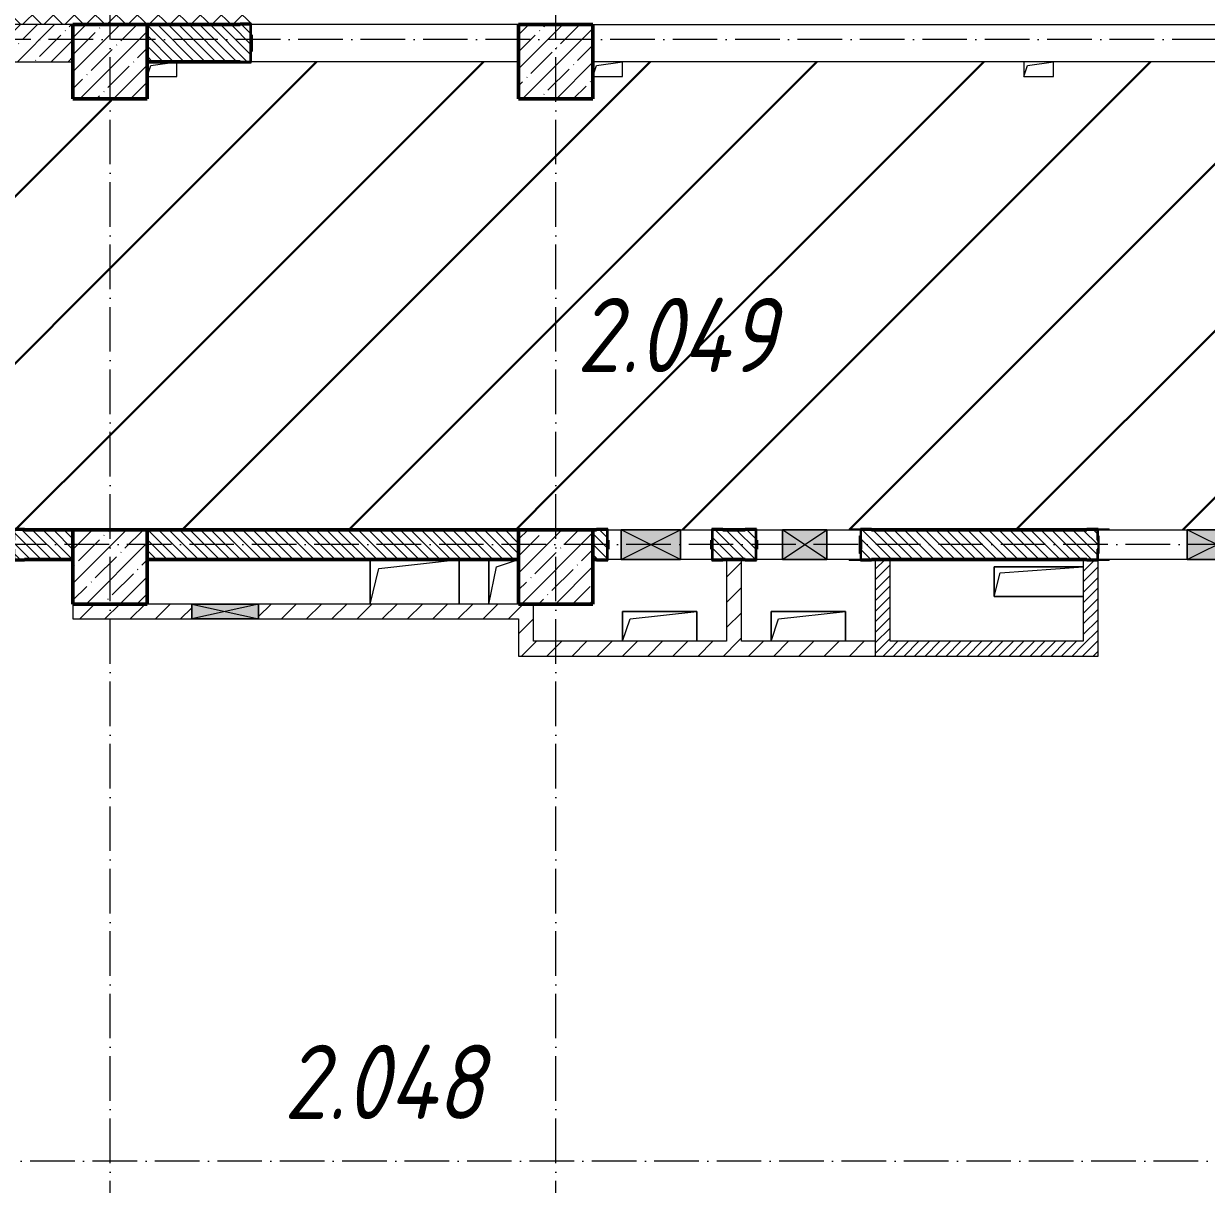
# Model space of a CAD drawing. Header units: millimetres. Extents: x 35697 to 388678, y -91946 to 171347.
# Drawn here: x 68728 to 76688, y 65390 to 73201 of the extents above; entities that cross this region are included whole.
import ezdxf

# ---------------------------------------------------------------- set-up
doc = ezdxf.new("R2010")
doc.units = ezdxf.units.MM
doc.linetypes.add('50_200_ШТРИХ_1Т_ш5_п1_п1_', pattern=[700, 500, -100, 0, -100])
for name, color, linetype, lineweight in [('2.1) ПГП окна 2.8 м', 5, 'Continuous', 30), ('3.1) ЖБ окна 1.2 м', 102, 'Continuous', 30), ('A-DETL-GENF-OTLN', 7, 'Continuous', 9), ('A-FLOR-____-OTLN', 7, 'Continuous', 9), ('A-GENM-____-MCUT', 7, 'Continuous', 25), ('A-GENM-____-OTLN', 7, 'Continuous', 9), ('A-GENM-____-OTLN-1', 7, 'Continuous', 25), ('A-GLAZ-____-OTLN', 7, 'Continuous', 9), ('A-WALL-____-MCUT-1', 7, 'Continuous', 9), ('A-WALL-____-MCUT-2', 7, 'Continuous', 50), ('A-WALL-____-OTLN', 7, 'Continuous', 9), ('A-WALL-____-PATT-1', 7, 'Continuous', 9), ('A-WALL-FNSH-MCUT-1', 7, 'Continuous', 9), ('I-WALL-____-OTLN', 7, 'Continuous', 9), ('S-COLS-____-MCUT', 7, 'Continuous', 50), ('S-COLS-____-OTLN', 7, 'Continuous', 9), ('S-GRID-____-OTLN-1', 7, '50_200_ШТРИХ_1Т_ш5_п1_п1_', 9), ('Марки помещений', 7, 'Continuous', 9)]:
    doc.layers.add(name, color=color, linetype=linetype, lineweight=lineweight)
doc.styles.add('ISOCPEUR_I_3', font='isocpeui.ttf', dxfattribs={"width": 0.85, "height": 2.2})
pattern_1 = [(45, (43259.71, 63713.66), (-114.04925, 114.04925), []), (45, (43373.76, 63713.66), (-114.04925, 114.04925), [201.612, -40.322, 3.353, -36.97])]
pattern_2 = [(135, (43259.71, 63713.66), (-35.35534, -35.35534), [])]
pattern_3 = [(45, (43259.71, 63713.66), (-84.8528, 84.8528), [])]
pattern_4 = [(45, (43259.71, 63713.66), (-35.35534, 35.35534), [])]

# ---------------------------------------------------------------- blocks, each defined once
blk = doc.blocks.new('BSC_Колонна _Прямоугольная - 500х500-V70-АР1_План отверстий 2 этажа в осях 1-64_А-ГГ')
at = {"layer": 'S-COLS-____-OTLN'}
h = blk.add_hatch(dxfattribs=at)
h.set_pattern_fill('FP_99', color=256, style=0, pattern_type=2)
h.set_pattern_definition([(45, (-29050, -5831.04), (-114.04925, 114.04925), []), (45, (-28935.95, -5831.04), (-114.04925, 114.04925), [201.613, -40.323, 3.353, -36.97])])
h.paths.add_polyline_path([(-250, -250), (250, -250), (250, 250), (-250, 250)], flags=0)
at = {"layer": 'S-COLS-____-MCUT'}
for p, q in [((250, 250), (-250, 250)), ((-250, 250), (-250, -250)), ((250, -250), (250, 250)), ((-250, -250), (250, -250))]:
    blk.add_line(p, q, dxfattribs=at)
blk = doc.blocks.new('BSC_Колонна _Прямоугольная - 500х500-V86-АР1_План отверстий 2 этажа в осях 1-64_А-ГГ')
at = {"layer": 'S-COLS-____-OTLN'}
h = blk.add_hatch(dxfattribs=at)
h.set_pattern_fill('FP_115', color=256, style=0, pattern_type=2)
h.set_pattern_definition([(45, (-26050, -5831.04), (-114.0493, 114.0493), []), (45, (-25935.95, -5831.04), (-114.0493, 114.0493), [201.613, -40.323, 3.353, -36.97])])
h.paths.add_polyline_path([(-250, -250), (250, -250), (250, 250), (-250, 250)], flags=0)
at = {"layer": 'S-COLS-____-MCUT'}
for p, q in [((250, 250), (-250, 250)), ((-250, 250), (-250, -250)), ((250, -250), (250, 250)), ((-250, -250), (250, -250))]:
    blk.add_line(p, q, dxfattribs=at)
blk = doc.blocks.new('BSC_Колонна _Прямоугольная - 500х500-V99-АР1_План отверстий 2 этажа в осях 1-64_А-ГГ')
at = {"layer": 'S-COLS-____-OTLN'}
h = blk.add_hatch(dxfattribs=at)
h.set_pattern_fill('FP_128', color=256, style=0, pattern_type=2)
h.set_pattern_definition([(45, (-26050, -9231.04), (-114.04925, 114.04925), []), (45, (-25935.95, -9231.04), (-114.04925, 114.04925), [201.613, -40.323, 3.353, -36.97])])
h.paths.add_polyline_path([(-250, -250), (250, -250), (250, 250), (-250, 250)], flags=0)
at = {"layer": 'S-COLS-____-MCUT'}
for p, q in [((250, 250), (-250, 250)), ((-250, 250), (-250, -250)), ((250, -250), (250, 250)), ((-250, -250), (250, -250))]:
    blk.add_line(p, q, dxfattribs=at)
blk = doc.blocks.new('Фахверк_СКБ_Уголок - 250_2700-27497298-АР1_План отверстий 2 этажа в осях 1-64_А-ГГ')
at = {"layer": 'A-GENM-____-MCUT'}
for p, q in [((200, 181), (125, 181)), ((125, 181), (125, 106)), ((131, 106), (131, 175)), ((131, 175), (200, 175)), ((200, 175), (200, 181)), ((125, 106), (131, 106)), ((131, -6), (125, -6)), ((125, -6), (125, -81)), ((131, -75), (131, -6)), ((200, -75), (131, -75)), ((200, -81), (200, -75)), ((125, -81), (200, -81))]:
    blk.add_line(p, q, dxfattribs=at)
blk = doc.blocks.new('Фахверк_СКБ_Уголок - 200_3960_зеркало-28268689-АР1_План отверстий 2 этажа в осях 1-64_А-ГГ')
at = {"layer": 'A-GENM-____-MCUT'}
for p, q in [((200, 156), (125, 156)), ((125, 156), (125, 81)), ((125, 81), (131, 81)), ((131, 81), (131, 150)), ((131, 150), (200, 150)), ((200, 150), (200, 156)), ((131, 19), (125, 19)), ((125, 19), (125, -56)), ((131, -50), (131, 19)), ((125, -56), (200, -56)), ((200, -50), (131, -50)), ((200, -56), (200, -50))]:
    blk.add_line(p, q, dxfattribs=at)
blk = doc.blocks.new('Фахверк_СКБ_Уголок - 200_3960-28268576-АР1_План отверстий 2 этажа в осях 1-64_А-ГГ')
at = {"layer": 'A-GENM-____-MCUT'}
for p, q in [((200, 156), (125, 156)), ((125, 156), (125, 81)), ((125, 81), (131, 81)), ((131, 81), (131, 150)), ((131, 150), (200, 150)), ((200, 150), (200, 156)), ((131, 19), (125, 19)), ((125, 19), (125, -56)), ((131, -50), (131, 19)), ((125, -56), (200, -56)), ((200, -50), (131, -50)), ((200, -56), (200, -50))]:
    blk.add_line(p, q, dxfattribs=at)
blk = doc.blocks.new('154_Стойка_СКБ_Уголок - СМ-2180_200-28268025-АР1_План отверстий 2 этажа в осях 1-64_А-ГГ')
at = {"layer": 'A-GENM-____-MCUT'}
for p, q in [((125, 156), (125, 81)), ((200, 156), (125, 156)), ((125, 81), (131, 81)), ((131, 81), (131, 150)), ((131, 150), (200, 150)), ((200, 150), (200, 156)), ((131, 19), (125, 19)), ((125, 19), (125, -56)), ((131, -50), (131, 19)), ((125, -56), (200, -56)), ((200, -50), (131, -50)), ((200, -56), (200, -50))]:
    blk.add_line(p, q, dxfattribs=at)
blk = doc.blocks.new('Стойка_Влож_Полоса боковая - Полоса-V142-АР1_План отверстий 2 этажа в осях 1-64_А-ГГ')
at = {"layer": 'A-GENM-____-OTLN'}
for p, q in [((-5, 60), (0, 60)), ((-5, -60), (-5, 60)), ((0, -60), (-5, -60))]:
    blk.add_line(p, q, dxfattribs=at)
blk = doc.blocks.new('Стойка_Влож_Уголок_Опорный - Уголок-28213941-АР1_План отверстий 2 этажа в осях 1-64_А-ГГ')
at = {"layer": 'A-GENM-____-OTLN'}
for p, q in [((-212, -6), (-212, 0)), ((0, 0), (0, -6)), ((-212, -75), (-212, -6)), ((-212, -6), (-206, -6)), ((-212, -75), (-206, -75)), ((-6, -6), (0, -6)), ((-6, -75), (0, -75)), ((0, -6), (0, -75))]:
    blk.add_line(p, q, dxfattribs=at)
blk = doc.blocks.new('154_Стойка_СКБ_Уголок - СМ-2480_200-28346303-АР1_План отверстий 2 этажа в осях 1-64_А-ГГ')
at = {"layer": 'A-GENM-____-MCUT'}
for p, q in [((125, 156), (125, 81)), ((200, 156), (125, 156)), ((125, 81), (131, 81)), ((131, 81), (131, 150)), ((131, 150), (200, 150)), ((200, 150), (200, 156)), ((131, 19), (125, 19)), ((125, 19), (125, -56)), ((131, -50), (131, 19)), ((125, -56), (200, -56)), ((200, -50), (131, -50)), ((200, -56), (200, -50))]:
    blk.add_line(p, q, dxfattribs=at)
blk = doc.blocks.new('Стойка_Влож_Полоса боковая - Полоса-28213942-АР1_План отверстий 2 этажа в осях 1-64_А-ГГ')
at = {"layer": 'A-GENM-____-OTLN'}
for p, q in [((-5, 60), (0, 60)), ((-5, -60), (-5, 60)), ((0, 31), (0, -31)), ((0, -60), (-5, -60))]:
    blk.add_line(p, q, dxfattribs=at)
blk = doc.blocks.new('AR_Отверстие прямоугольное _в плите_ - AR_Отверстие прямоугольное _в плите_-V147-АР1_План отверстий 2 этажа в осях 1-64_А-ГГ')
at = {"layer": 'A-GENM-____-OTLN'}
for p, q in [((250, 100), (-250, 100)), ((-250, 100), (-250, -100)), ((-200, 50), (250, 100)), ((250, -100), (250, 100)), ((-250, -100), (-200, 50))]:
    blk.add_line(p, q, dxfattribs=at)
blk = doc.blocks.new('AR_Отверстие прямоугольное _в плите_ - AR_Отверстие прямоугольное _в плите_-V157-АР1_План отверстий 2 этажа в осях 1-64_А-ГГ')
at = {"layer": 'A-GENM-____-OTLN'}
for p, q in [((300, 100), (-300, 100)), ((-300, 100), (-300, -100)), ((-260, 60), (300, 100)), ((-300, -100), (-260, 60)), ((-300, -100), (300, -100))]:
    blk.add_line(p, q, dxfattribs=at)
blk = doc.blocks.new('AR_Отверстие прямоугольное _в плите_ - AR_Отверстие прямоугольное _в плите_-V166-АР1_План отверстий 2 этажа в осях 1-64_А-ГГ')
at = {"layer": 'A-GENM-____-OTLN'}
for p, q in [((-100, -50), (-75, 25)), ((-75, 25), (100, 50)), ((100, -50), (100, 50)), ((-100, -50), (100, -50))]:
    blk.add_line(p, q, dxfattribs=at)
blk = doc.blocks.new('AR_Отверстие прямоугольное _в плите_ - AR_Отверстие прямоугольное _в плите_-V171-АР1_План отверстий 2 этажа в осях 1-64_А-ГГ')
at = {"layer": 'A-GENM-____-OTLN'}
for p, q in [((-100, 50), (-100, -50)), ((-100, -50), (-75, 25)), ((-75, 25), (100, 50)), ((100, -50), (100, 50)), ((-100, -50), (100, -50))]:
    blk.add_line(p, q, dxfattribs=at)
blk = doc.blocks.new('AR_Отверстие прямоугольное _в плите_ - AR_Отверстие прямоугольное _в плите_-V178-АР1_План отверстий 2 этажа в осях 1-64_А-ГГ')
at = {"layer": 'A-GENM-____-OTLN'}
for p, q in [((-100, 150), (-100, -150)), ((-100, -150), (-50, 100)), ((-50, 100), (100, 150))]:
    blk.add_line(p, q, dxfattribs=at)
blk = doc.blocks.new('AR_Отверстие прямоугольное _в плите_ - AR_Отверстие прямоугольное _в плите_-V182-АР1_План отверстий 2 этажа в осях 1-64_А-ГГ')
at = {"layer": 'A-GENM-____-OTLN'}
for p, q in [((-300, 150), (-300, -150)), ((-300, -150), (-240, 90)), ((-240, 90), (300, 150)), ((300, -150), (300, 150))]:
    blk.add_line(p, q, dxfattribs=at)
blk = doc.blocks.new('AR_Отверстие прямоугольное _в стене_ - AR_Отверстие прямоугольное _в стене__ЭОМ-36402302-АР1_План отверстий 2 этажа в осях 1-64_А-ГГ')
at = {"layer": 'A-GLAZ-____-OTLN'}
blk.add_hatch(color=256, dxfattribs=at).paths.add_polyline_path([(200, 100), (-200, 100), (-200, -100), (200, -100)], flags=0)
at = {"layer": 'A-DETL-GENF-OTLN'}
for p, q in [((-200, -100), (-200, 100)), ((-200, 100), (200, 100)), ((200, 100), (-200, -100)), ((-200, 100), (200, -100)), ((200, 100), (-200, 100)), ((-200, 100), (-200, -100)), ((200, 100), (200, -100)), ((200, -100), (200, 100)), ((200, -100), (-200, -100)), ((-200, -100), (200, -100))]:
    blk.add_line(p, q, dxfattribs=at)
blk = doc.blocks.new('AR_Отверстие прямоугольное _в стене__БезПР - AR_Отверстие прямоугольное _в стене__БезПР-36392850-АР1_План отверстий 2 этажа в осях 1-64_А-ГГ')
at = {"layer": 'A-GLAZ-____-OTLN'}
blk.add_hatch(color=256, dxfattribs=at).paths.add_polyline_path([(150, 100), (-150, 100), (-150, -100), (150, -100), (150, 85.2)], flags=0)
at = {"layer": 'A-DETL-GENF-OTLN'}
for p, q in [((-150, -100), (-150, 100)), ((-150, 100), (150, 100)), ((150, 100), (-150, -100)), ((-150, 100), (150, -100)), ((150, 100), (-150, 100)), ((-150, 100), (-150, -100)), ((150, 100), (150, -100)), ((150, -100), (150, 100)), ((150, -100), (-150, -100)), ((-150, -100), (150, -100))]:
    blk.add_line(p, q, dxfattribs=at)
blk = doc.blocks.new('AR_Отверстие прямоугольное _в стене__БезПР - AR_Отверстие прямоугольное _в стене__БезПР-36428632-АР1_План отверстий 2 этажа в осях 1-64_А-ГГ')
at = {"layer": 'A-GLAZ-____-OTLN'}
blk.add_hatch(color=256, dxfattribs=at).paths.add_polyline_path([(-200, -100), (200, -100), (200, 100), (-200, 100)], flags=0)
at = {"layer": 'A-DETL-GENF-OTLN'}
for p, q in [((-200, -100), (-200, 100)), ((-200, 100), (200, 100)), ((200, 100), (-200, -100)), ((-200, 100), (200, -100)), ((200, 100), (-200, 100)), ((-200, 100), (-200, -100)), ((200, 100), (200, -100)), ((200, -100), (200, 100)), ((200, -100), (-200, -100)), ((-200, -100), (200, -100))]:
    blk.add_line(p, q, dxfattribs=at)
at = {"layer": 'A-GLAZ-____-OTLN'}
blk.add_line((200, 100), (-200, 100), dxfattribs=at)
blk = doc.blocks.new('AR_Отверстие прямоугольное _в стене__БезПР - AR_Отверстие прямоугольное _в стене__БезПР-36427692-АР1_План отверстий 2 этажа в осях 1-64_А-ГГ')
at = {"layer": 'A-GLAZ-____-OTLN'}
blk.add_hatch(color=256, dxfattribs=at).paths.add_polyline_path([(225, -50), (225, 50), (-225, 50), (-225, -50)], flags=0)
at = {"layer": 'A-DETL-GENF-OTLN'}
for p, q in [((-225, -50), (-225, 50)), ((-225, 50), (225, 50)), ((225, 50), (-225, -50)), ((-225, 50), (225, -50)), ((225, 50), (-225, 50)), ((-225, 50), (-225, -50)), ((225, 50), (225, -50)), ((225, -50), (225, 50)), ((225, -50), (-225, -50)), ((-225, -50), (225, -50))]:
    blk.add_line(p, q, dxfattribs=at)
at = {"layer": 'A-GLAZ-____-OTLN'}
blk.add_line((225, 50), (-225, 50), dxfattribs=at)
blk = doc.blocks.new('2этаж')
at = {"layer": 'S-GRID-____-OTLN-1', "color": 251, "ltscale": 0.6, "true_color": 0x636466}
for p, q in [((10458.3, 454533.3), (10458.3, 469166.5)), ((13458.3, 454533.3), (13458.3, 469166.5)), ((88482.7, 468397), (-20037.2, 468397)), ((74727.1, 464997), (-20260.4, 464997)), ((88359, 460847), (-20260.4, 460847))]:
    blk.add_line(p, q, dxfattribs=at)

msp = doc.modelspace()

# ---------------------------------------------------------------- hatches: boundary and pattern name
at = {"layer": '2.1) ПГП окна 2.8 м'}
h = msp.add_hatch(dxfattribs=at)
h.set_pattern_fill('ANSI31', color=5, scale=250)
h.paths.add_polyline_path([(69309.7, 72694.7), (69059.7, 72694.7), (69059.7, 72944.7), (66709.7, 72944.7), (66709.7, 69794.7), (66884.7, 69794.7), (66884.7, 69800.7), (66959.7, 69800.7), (66965.7, 69800.7), (67034.7, 69800.7), (67609.7, 69794.7), (68009.7, 69794.7), (68659.7, 69794.7), (68659.7, 69800.7), (68734.7, 69800.7), (69059.7, 69794.7), (69309.7, 69794.7)])
h = msp.add_hatch(dxfattribs=at)
h.set_pattern_fill('ANSI31', color=5, scale=250)
h.paths.add_polyline_path([(72309.7, 72694.7), (72059.7, 72694.7), (72059.7, 72944.7), (70259.7, 72944.7), (70259.7, 72938.7), (70184.7, 72938.7), (69759.7, 72942.8), (69759.7, 72844.7), (69559.7, 72844.7), (69559.7, 72694.7), (69309.7, 72694.7), (69309.7, 69794.7), (69559.7, 69794.7), (72059.7, 69794.7), (72309.7, 69794.7)])
h = msp.add_hatch(dxfattribs=at)
h.set_pattern_fill('ANSI31', color=5, scale=250)
h.paths.add_polyline_path([(78309.7, 72694.7), (78059.7, 72694.7), (78059.7, 72944.7), (75659.7, 72944.7), (75659.7, 72844.7), (75459.7, 72844.7), (75459.7, 72944.7), (72759.7, 72944.7), (72759.7, 72844.7), (72559.7, 72844.7), (72559.7, 72694.7), (72309.7, 72694.7), (72309.7, 69794.7), (72584.7, 69794.7), (72584.7, 69800.7), (72659.7, 69800.7), (72749.7, 69794.7), (73149.7, 69794.7), (73359.7, 69794.7), (73359.7, 69800.7), (73434.7, 69800.7), (73584.7, 69794.7), (73584.7, 69800.7), (73659.7, 69800.7), (73834.7, 69794.7), (74134.7, 69794.7), (74284.7, 69794.7), (74284.7, 69800.7), (74353.7, 69800.7), (74359.7, 69800.7), (74434.7, 69800.7), (75884.7, 69794.7), (75884.7, 69800.7), (75959.7, 69800.7), (75965.7, 69800.7), (76034.7, 69800.7), (76559.7, 69794.7), (76959.7, 69794.7), (77659.7, 69794.7), (77659.7, 69800.7), (77734.7, 69800.7), (78059.7, 69794.7), (78309.7, 69794.7)])
at = {"layer": 'A-WALL-____-PATT-1'}
h = msp.add_hatch(dxfattribs=at)
h.set_pattern_fill('FP_1', color=256, style=0, pattern_type=2)
h.set_pattern_definition([(45, (43259.71, 63713.66), (-70.71068, 70.71068), []), (135, (43259.71, 63713.66), (-70.71068, -70.71068), [])])
h.paths.add_polyline_path([(117609.7, 73194.7), (117609.7, 73294.7), (111259.7, 73294.7), (111259.7, 73200.7), (111334.7, 73200.7), (111334.7, 73194.7), (117479.5, 73194.7)], flags=0)
h.paths.add_polyline_path([(108642.2, 73194.7), (109384.7, 73194.7), (109384.7, 73200.7), (109459.7, 73200.7), (109459.7, 73294.7), (108259.7, 73294.7), (108259.7, 73200.7), (108334.7, 73200.7), (108334.7, 73194.7)], flags=0)
h.paths.add_polyline_path([(106384.7, 73194.7), (106384.7, 73200.7), (106459.7, 73200.7), (106459.7, 73294.7), (105259.7, 73294.7), (105259.7, 73200.7), (105334.7, 73200.7), (105334.7, 73194.7), (106109.7, 73194.7)], flags=0)
h.paths.add_polyline_path([(102609.7, 73194.7), (103384.7, 73194.7), (103384.7, 73200.7), (103459.7, 73200.7), (103459.7, 73294.7), (102259.7, 73294.7), (102259.7, 73200.7), (102334.7, 73200.7), (102334.7, 73194.7), (102456.1, 73194.7)], flags=0)
h.paths.add_polyline_path([(99804.9, 73194.7), (100384.7, 73194.7), (100384.7, 73200.7), (100459.7, 73200.7), (100459.7, 73294.7), (99259.7, 73294.7), (99259.7, 73200.7), (99334.7, 73200.7), (99334.7, 73194.7)], flags=0)
h.paths.add_polyline_path([(97109.7, 73194.7), (97384.7, 73194.7), (97384.7, 73200.7), (97459.7, 73200.7), (97459.7, 73294.7), (96259.7, 73294.7), (96259.7, 73200.7), (96334.7, 73200.7), (96334.7, 73194.7), (96609.7, 73194.7)], flags=0)
h.paths.add_polyline_path([(94109.7, 73194.7), (94384.7, 73194.7), (94384.7, 73200.7), (94459.7, 73200.7), (94459.7, 73294.7), (93259.7, 73294.7), (93259.7, 73200.7), (93334.7, 73200.7), (93334.7, 73194.7), (93618.8, 73194.7)], flags=0)
h.paths.add_polyline_path([(91384.7, 73194.7), (91384.7, 73200.7), (91459.7, 73200.7), (91459.7, 73294.7), (90259.7, 73294.7), (90259.7, 73200.7), (90334.7, 73200.7), (90334.7, 73194.7), (90967.6, 73194.7)], flags=0)
h.paths.add_polyline_path([(88384.7, 73194.7), (88384.7, 73200.7), (88459.7, 73200.7), (88459.7, 73294.7), (87259.7, 73294.7), (87259.7, 73200.7), (87334.7, 73200.7), (87334.7, 73194.7), (88109.7, 73194.7)], flags=0)
h.paths.add_polyline_path([(84334.7, 73194.7), (85384.7, 73194.7), (85384.7, 73200.7), (85459.7, 73200.7), (85459.7, 73294.7), (84259.7, 73294.7), (84259.7, 73200.7), (84334.7, 73200.7)], flags=0)
h.paths.add_polyline_path([(82109.7, 73194.7), (82384.7, 73194.7), (82384.7, 73200.7), (82459.7, 73200.7), (82459.7, 73294.7), (81059.7, 73294.7), (81059.7, 73194.7), (81559.7, 73194.7)], flags=0)
h.paths.add_polyline_path([(78595.3, 73194.7), (79184.7, 73194.7), (79184.7, 73200.7), (79259.7, 73200.7), (79259.7, 73294.7), (78059.7, 73294.7), (78059.7, 73194.7), (78559.7, 73194.7)], flags=0)
h.paths.add_polyline_path([(70184.7, 73194.7), (70184.7, 73200.7), (70259.7, 73200.7), (70259.7, 73294.7), (67089.7, 73294.7), (67089.7, 73194.7), (69559.7, 73194.7)], flags=0)
h = msp.add_hatch(dxfattribs=at)
h.set_pattern_fill('FP_25', color=256, style=0, pattern_type=2)
h.set_pattern_definition(pattern_1)
h.paths.add_polyline_path([(69059.7, 72944.7), (69059.7, 73194.7), (66809.7, 73194.7), (66809.7, 72944.7), (67990.5, 72944.7)], flags=0)
h = msp.add_hatch(dxfattribs=at)
h.set_pattern_fill('FP_6', color=256, style=0, pattern_type=2)
h.set_pattern_definition(pattern_2)
h.paths.add_polyline_path([(70184.7, 72944.7), (70253.7, 72944.7), (70253.7, 73013.7), (70259.7, 73013.7), (70259.7, 73125.7), (70253.7, 73125.7), (70253.7, 73194.7), (69559.7, 73194.7), (69559.7, 72944.7)], flags=0)
h = msp.add_hatch(dxfattribs=at)
h.set_pattern_fill('FP_6', color=256, style=0, pattern_type=2)
h.set_pattern_definition(pattern_2)
h.paths.add_polyline_path([(68665.7, 69594.7), (69059.7, 69594.7), (69059.7, 69794.7), (68665.7, 69794.7), (68665.7, 69725.7), (68659.7, 69725.7), (68659.7, 69663.7), (68665.7, 69663.7), (68665.7, 69597.7)], flags=0)
h.paths.add_polyline_path([(66884.7, 69594.7), (66953.7, 69594.7), (66953.7, 69663.7), (66959.7, 69663.7), (66959.7, 69725.7), (66953.7, 69725.7), (66953.7, 69794.7), (66109.7, 69794.7), (66109.7, 69594.7), (66223.1, 69594.7)], flags=0)
h.paths.add_polyline_path([(65559.7, 69594.7), (65709.7, 69594.7), (65709.7, 69794.7), (65559.7, 69794.7)], flags=0)
h = msp.add_hatch(dxfattribs=at)
h.set_pattern_fill('FP_6', color=256, style=0, pattern_type=2)
h.set_pattern_definition(pattern_2)
h.paths.add_polyline_path([(72059.7, 69594.7), (72059.7, 69794.7), (69559.7, 69794.7), (69559.7, 69594.7), (71525.5, 69594.7)], flags=0)
h = msp.add_hatch(dxfattribs=at)
h.set_pattern_fill('FP_6', color=256, style=0, pattern_type=2)
h.set_pattern_definition(pattern_2)
h.paths.add_polyline_path([(77734.7, 69594.7), (78059.7, 69594.7), (78059.7, 69794.7), (77665.7, 69794.7), (77665.7, 69725.7), (77659.7, 69725.7), (77659.7, 69663.7), (77665.7, 69663.7), (77665.7, 69594.7)], flags=0)
h.paths.add_polyline_path([(75884.7, 69594.7), (75953.7, 69594.7), (75953.7, 69663.7), (75959.7, 69663.7), (75959.7, 69725.7), (75953.7, 69725.7), (75953.7, 69794.7), (74365.7, 69794.7), (74365.7, 69725.7), (74359.7, 69725.7), (74359.7, 69663.7), (74365.7, 69663.7), (74365.7, 69594.7), (75060.4, 69594.7)], flags=0)
h.paths.add_polyline_path([(73365.7, 69594.7), (73653.7, 69594.7), (73653.7, 69663.7), (73659.7, 69663.7), (73659.7, 69725.7), (73653.7, 69725.7), (73653.7, 69794.7), (73365.7, 69794.7), (73365.7, 69725.7), (73359.7, 69725.7), (73359.7, 69663.7), (73365.7, 69663.7), (73365.7, 69598.7)], flags=0)
h.paths.add_polyline_path([(72559.7, 69594.7), (72653.7, 69594.7), (72653.7, 69663.7), (72659.7, 69663.7), (72659.7, 69725.7), (72653.7, 69725.7), (72653.7, 69794.7), (72559.7, 69794.7), (72559.7, 69688.7)], flags=0)
h = msp.add_hatch(dxfattribs=at)
h.set_pattern_fill('FP_4', color=256, style=0, pattern_type=2)
h.set_pattern_definition(pattern_3)
h.paths.add_polyline_path([(73559.7, 69044.7), (73559.7, 69594.7), (73459.7, 69594.7), (73459.7, 69044.7)], flags=0)
h = msp.add_hatch(dxfattribs=at)
h.set_pattern_fill('FP_5', color=256, style=0, pattern_type=2)
h.set_pattern_definition(pattern_4)
h.paths.add_polyline_path([(74559.7, 68944.7), (74559.7, 69594.7), (74459.7, 69594.7), (74459.7, 68944.7)], flags=0)
h = msp.add_hatch(dxfattribs=at)
h.set_pattern_fill('FP_5', color=256, style=0, pattern_type=2)
h.set_pattern_definition(pattern_4)
h.paths.add_polyline_path([(75959.7, 68944.7), (75958.6, 69588.7), (75884.7, 69588.7), (75884.7, 69594.7), (75859.7, 69594.7), (75859.7, 68944.7)], flags=0)
h = msp.add_hatch(dxfattribs=at)
h.set_pattern_fill('FP_4', color=256, style=0, pattern_type=2)
h.set_pattern_definition(pattern_3)
h.paths.add_polyline_path([(69859.7, 69194.7), (69859.7, 69294.7), (69059.7, 69294.7), (69059.7, 69194.7), (69559.7, 69194.7)], flags=0)
h.paths.add_polyline_path([(70309.7, 69194.7), (72159.7, 69194.7), (72159.7, 69294.7), (70309.7, 69294.7), (70309.7, 69253)], flags=0)
h = msp.add_hatch(dxfattribs=at)
h.set_pattern_fill('FP_4', color=256, style=0, pattern_type=2)
h.set_pattern_definition(pattern_3)
h.paths.add_polyline_path([(72159.7, 69044.7), (72159.7, 69194.7), (72059.7, 69194.7), (72059.7, 69044.7)], flags=0)
h = msp.add_hatch(dxfattribs=at)
h.set_pattern_fill('FP_4', color=256, style=0, pattern_type=2)
h.set_pattern_definition(pattern_3)
h.paths.add_polyline_path([(73292.9, 68944.7), (74459.7, 68944.7), (74459.7, 69044.7), (72059.7, 69044.7), (72059.7, 68944.7)], flags=0)
h = msp.add_hatch(dxfattribs=at)
h.set_pattern_fill('FP_5', color=256, style=0, pattern_type=2)
h.set_pattern_definition(pattern_4)
h.paths.add_polyline_path([(75859.7, 68944.7), (75859.7, 69044.7), (74559.7, 69044.7), (74559.7, 68944.7), (75060.4, 68944.7)], flags=0)
at = {"layer": 'S-COLS-____-OTLN'}
h = msp.add_hatch(dxfattribs=at)
h.set_pattern_fill('FP_25', color=256, style=0, pattern_type=2)
h.set_pattern_definition(pattern_1)
h.paths.add_polyline_path([(72059.7, 72694.7), (72559.7, 72694.7), (72559.7, 73194.7), (72059.7, 73194.7)], flags=0)

# ---------------------------------------------------------------- linework, layer by layer
at = {"layer": 'A-FLOR-____-OTLN'}
for p, q in [((71059.7, 69294.7), (71059.7, 69594.7)), ((71659.7, 69594.7), (71659.7, 69294.7)), ((71859.7, 69294.7), (71859.7, 69594.7)), ((75259.7, 69544.7), (75859.7, 69544.7)), ((75259.7, 69344.7), (75259.7, 69544.7)), ((75859.7, 69344.7), (75259.7, 69344.7)), ((72759.7, 69244.7), (73259.7, 69244.7)), ((72759.7, 69044.7), (72759.7, 69244.7)), ((73259.7, 69244.7), (73259.7, 69044.7)), ((73759.7, 69244.7), (74259.7, 69244.7)), ((73759.7, 69044.7), (73759.7, 69244.7)), ((74259.7, 69244.7), (74259.7, 69044.7))]:
    msp.add_line(p, q, dxfattribs=at)
at = {"layer": 'A-WALL-____-MCUT-1'}
for p, q in [((69059.7, 73194.7), (65909.7, 73194.7)), ((65909.7, 72944.7), (69059.7, 72944.7))]:
    msp.add_line(p, q, dxfattribs=at)
at = {"layer": 'A-WALL-____-MCUT-2'}
for p, q in [((69559.7, 73194.7), (70184.7, 73194.7)), ((70259.7, 73013.7), (70259.7, 73125.7)), ((69559.7, 72944.7), (70184.7, 72944.7)), ((69059.7, 69794.7), (68734.7, 69794.7)), ((72059.7, 69794.7), (69559.7, 69794.7)), ((72584.7, 69794.7), (72559.7, 69794.7)), ((73584.7, 69794.7), (73434.7, 69794.7)), ((75884.7, 69794.7), (74434.7, 69794.7)), ((72659.7, 69663.7), (72659.7, 69725.7)), ((73359.7, 69725.7), (73359.7, 69663.7)), ((73659.7, 69663.7), (73659.7, 69725.7)), ((74359.7, 69725.7), (74359.7, 69663.7)), ((68734.7, 69594.7), (69059.7, 69594.7)), ((69559.7, 69594.7), (72059.7, 69594.7)), ((72559.7, 69594.7), (72584.7, 69594.7)), ((73434.7, 69594.7), (73584.7, 69594.7)), ((74434.7, 69594.7), (75884.7, 69594.7))]:
    msp.add_line(p, q, dxfattribs=at)
at = {"layer": 'A-WALL-____-OTLN'}
for p, q in [((72059.7, 73194.7), (70259.7, 73194.7)), ((72559.7, 73194.7), (78059.7, 73194.7)), ((72059.7, 72944.7), (70259.7, 72944.7)), ((78059.7, 72944.7), (72559.7, 72944.7))]:
    msp.add_line(p, q, dxfattribs=at)
at = {"layer": 'A-WALL-FNSH-MCUT-1'}
for p, q in [((73459.7, 69594.7), (73459.7, 69044.7)), ((73559.7, 69044.7), (73559.7, 69594.7)), ((74459.7, 69594.7), (74459.7, 68944.7)), ((74559.7, 69044.7), (74559.7, 69594.7)), ((75859.7, 69594.7), (75859.7, 69044.7)), ((75959.7, 68944.7), (75959.7, 69588.7)), ((69059.7, 69294.7), (69059.7, 69194.7)), ((69859.7, 69294.7), (69559.7, 69294.7)), ((72059.7, 69294.7), (70309.7, 69294.7)), ((72159.7, 69044.7), (72159.7, 69294.7)), ((69059.7, 69194.7), (69859.7, 69194.7)), ((70309.7, 69194.7), (72059.7, 69194.7)), ((72059.7, 69194.7), (72059.7, 68944.7)), ((73459.7, 69044.7), (72159.7, 69044.7)), ((74459.7, 69044.7), (73559.7, 69044.7)), ((75859.7, 69044.7), (74559.7, 69044.7)), ((72059.7, 68944.7), (75959.7, 68944.7))]:
    msp.add_line(p, q, dxfattribs=at)
at = {"layer": 'I-WALL-____-OTLN'}
for p, q in [((72659.7, 69794.7), (72749.7, 69794.7)), ((73149.7, 69794.7), (73359.7, 69794.7)), ((73659.7, 69794.7), (73834.7, 69794.7)), ((74134.7, 69794.7), (74359.7, 69794.7)), ((75959.7, 69794.7), (76559.7, 69794.7)), ((72749.7, 69594.7), (72659.7, 69594.7)), ((73359.7, 69594.7), (73149.7, 69594.7)), ((73834.7, 69594.7), (73659.7, 69594.7)), ((74359.7, 69594.7), (74134.7, 69594.7)), ((76559.7, 69594.7), (75959.7, 69594.7))]:
    msp.add_line(p, q, dxfattribs=at)
at = {"layer": 'S-COLS-____-MCUT'}
for p, q in [((72559.7, 73194.7), (72059.7, 73194.7)), ((72059.7, 73194.7), (72059.7, 72694.7)), ((72559.7, 72694.7), (72559.7, 73194.7)), ((72059.7, 72694.7), (72559.7, 72694.7))]:
    msp.add_line(p, q, dxfattribs=at)

# ---------------------------------------------------------------- block references
at = {"layer": '3.1) ЖБ окна 1.2 м'}
msp.add_blockref('2этаж', (58851.4, -395302.3), dxfattribs=at)
at = {"layer": 'A-GENM-____-OTLN'}
for name, p in [('AR_Отверстие прямоугольное _в плите_ - AR_Отверстие прямоугольное _в плите_-V166-АР1_План отверстий 2 этажа в осях 1-64_А-ГГ', (69659.7, 72894.7)), ('AR_Отверстие прямоугольное _в плите_ - AR_Отверстие прямоугольное _в плите_-V166-АР1_План отверстий 2 этажа в осях 1-64_А-ГГ', (72659.7, 72894.7)), ('AR_Отверстие прямоугольное _в плите_ - AR_Отверстие прямоугольное _в плите_-V171-АР1_План отверстий 2 этажа в осях 1-64_А-ГГ', (75559.7, 72894.7)), ('Стойка_Влож_Полоса боковая - Полоса-V142-АР1_План отверстий 2 этажа в осях 1-64_А-ГГ', (74359.7, 69694.7)), ('AR_Отверстие прямоугольное _в плите_ - AR_Отверстие прямоугольное _в плите_-V182-АР1_План отверстий 2 этажа в осях 1-64_А-ГГ', (71359.7, 69444.7)), ('AR_Отверстие прямоугольное _в плите_ - AR_Отверстие прямоугольное _в плите_-V178-АР1_План отверстий 2 этажа в осях 1-64_А-ГГ', (71959.7, 69444.7)), ('AR_Отверстие прямоугольное _в плите_ - AR_Отверстие прямоугольное _в плите_-V157-АР1_План отверстий 2 этажа в осях 1-64_А-ГГ', (75559.7, 69444.7)), ('AR_Отверстие прямоугольное _в плите_ - AR_Отверстие прямоугольное _в плите_-V147-АР1_План отверстий 2 этажа в осях 1-64_А-ГГ', (73009.7, 69144.7)), ('AR_Отверстие прямоугольное _в плите_ - AR_Отверстие прямоугольное _в плите_-V147-АР1_План отверстий 2 этажа в осях 1-64_А-ГГ', (74009.7, 69144.7))]:
    msp.add_blockref(name, p, dxfattribs=at)
for name, p, rotation in [('Стойка_Влож_Уголок_Опорный - Уголок-28213941-АР1_План отверстий 2 этажа в осях 1-64_А-ГГ', (74359.7, 69588.7), 269.9999999999995), ('Стойка_Влож_Уголок_Опорный - Уголок-28213941-АР1_План отверстий 2 этажа в осях 1-64_А-ГГ', (75959.7, 69800.7), 89.99999999999955), ('Стойка_Влож_Полоса боковая - Полоса-28213942-АР1_План отверстий 2 этажа в осях 1-64_А-ГГ', (75959.7, 69694.7), 180)]:
    msp.add_blockref(name, p, dxfattribs=dict(at, rotation=rotation))
at = {"layer": 'A-GENM-____-OTLN-1', "rotation": 180}
for name, p in [('Фахверк_СКБ_Уголок - 250_2700-27497298-АР1_План отверстий 2 этажа в осях 1-64_А-ГГ', (70384.7, 73119.7)), ('Фахверк_СКБ_Уголок - 200_3960_зеркало-28268689-АР1_План отверстий 2 этажа в осях 1-64_А-ГГ', (72784.7, 69744.7)), ('Фахверк_СКБ_Уголок - 200_3960_зеркало-28268689-АР1_План отверстий 2 этажа в осях 1-64_А-ГГ', (73784.7, 69744.7)), ('154_Стойка_СКБ_Уголок - СМ-2480_200-28346303-АР1_План отверстий 2 этажа в осях 1-64_А-ГГ', (76084.7, 69744.7))]:
    msp.add_blockref(name, p, dxfattribs=at)
at = {"layer": 'A-GENM-____-OTLN-1'}
for name, p in [('Фахверк_СКБ_Уголок - 200_3960-28268576-АР1_План отверстий 2 этажа в осях 1-64_А-ГГ', (68534.7, 69644.7)), ('Фахверк_СКБ_Уголок - 200_3960-28268576-АР1_План отверстий 2 этажа в осях 1-64_А-ГГ', (73234.7, 69644.7)), ('154_Стойка_СКБ_Уголок - СМ-2180_200-28268025-АР1_План отверстий 2 этажа в осях 1-64_А-ГГ', (74234.7, 69644.7))]:
    msp.add_blockref(name, p, dxfattribs=at)
at = {"layer": 'A-GLAZ-____-OTLN', "rotation": 180}
for name, p in [('AR_Отверстие прямоугольное _в стене_ - AR_Отверстие прямоугольное _в стене__ЭОМ-36402302-АР1_План отверстий 2 этажа в осях 1-64_А-ГГ', (72949.7, 69694.7)), ('AR_Отверстие прямоугольное _в стене__БезПР - AR_Отверстие прямоугольное _в стене__БезПР-36392850-АР1_План отверстий 2 этажа в осях 1-64_А-ГГ', (73984.7, 69694.7)), ('AR_Отверстие прямоугольное _в стене__БезПР - AR_Отверстие прямоугольное _в стене__БезПР-36428632-АР1_План отверстий 2 этажа в осях 1-64_А-ГГ', (76759.7, 69694.7))]:
    msp.add_blockref(name, p, dxfattribs=at)
at = {"layer": 'A-GLAZ-____-OTLN'}
msp.add_blockref('AR_Отверстие прямоугольное _в стене__БезПР - AR_Отверстие прямоугольное _в стене__БезПР-36427692-АР1_План отверстий 2 этажа в осях 1-64_А-ГГ', (70084.7, 69244.7), dxfattribs=at)
at = {"layer": 'S-COLS-____-OTLN'}
for name, p in [('BSC_Колонна _Прямоугольная - 500х500-V99-АР1_План отверстий 2 этажа в осях 1-64_А-ГГ', (69309.7, 72944.7)), ('BSC_Колонна _Прямоугольная - 500х500-V86-АР1_План отверстий 2 этажа в осях 1-64_А-ГГ', (69309.7, 69544.7)), ('BSC_Колонна _Прямоугольная - 500х500-V70-АР1_План отверстий 2 этажа в осях 1-64_А-ГГ', (72309.7, 69544.7))]:
    msp.add_blockref(name, p, dxfattribs=at)

# ---------------------------------------------------------------- texts
at = {"layer": 'Марки помещений', "char_height": 500, "width": 817.721, "attachment_point": 1, "style": 'ISOCPEUR_I_3'}
for s, insert in [('2.049', (72450.5, 71355.4)), ('2.048', (70478.6, 66328.8))]:
    msp.add_mtext(s, dxfattribs=dict(at, insert=insert))

doc.saveas('drawing.dxf')
